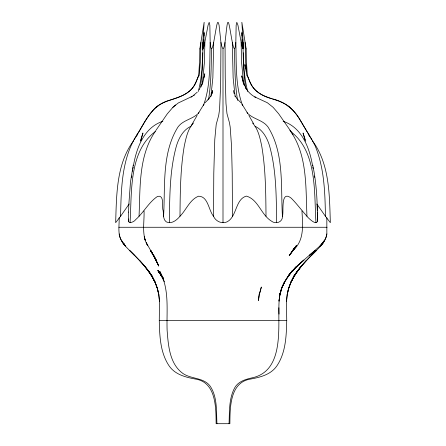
<?xml version="1.0" encoding="UTF-8"?>
<svg xmlns="http://www.w3.org/2000/svg" width="446" height="446" viewBox="0 0 446 446"><rect width="100%" height="100%" fill="white"/><g stroke="black" fill="none" stroke-linecap="round" stroke-linejoin="round"><path stroke-width="0.67" d="M199.83 48.865L204.145 22.3L202.646 45.18L202.802 48.809L203.387 48.302L204.156 45.771L208.059 25.255L209.196 22.3L209.849 25.255L210.172 42.448C211.922 63.867 215.875 23.883 217.726 22.389L218.373 22.651L219.081 25.255L220.954 42.448L220.659 84.422L219.566 109.398L218.73 115.241L216.198 124.506L214.777 139.57L213.79 173.243L213.528 216.26C215.931 222.086 223.925 224.912 228.954 220.631C236.887 214.32 235.945 198.938 246.398 196.106C258.295 199.457 261.122 214.883 271.397 221.082C275.595 224.544 282.825 222.27 282.418 216.26C284.057 212.647 280.071 189.266 291.255 198.202C296.607 203.549 301.106 209.692 306.162 215.323C307.723 217.72 318.572 228.157 317.284 218.986M213.712 42.448L212.859 77.844L210.897 96.526M210.172 42.448C209.508 63.499 210.858 85.52 203.393 105.591M211.415 48.865C211.265 65.651 211.248 82.543 208.6 99.157M128.537 221.378L128.615 212.073M128.716 218.986C126.826 224.667 133.939 222.398 135.712 219.583C143.684 212.591 148.63 202.373 157.466 196.457C165.031 194.2 161.58 208.003 163.147 210.618C163.71 214.225 162.796 219.254 166.191 221.824C171.309 224.578 176.872 220.107 179.989 216.26C180.201 192.767 180.335 169.106 184.304 145.887C186.027 137.92 187.716 129.245 193.425 123.051M169.329 222.677C169.775 197.048 169.508 170.885 176.415 145.987C178.818 138.065 183.111 129.903 190.972 126.274M202.74 50.024L202.824 42.448M202.93 48.865L202.462 68.5L200.561 87.55M204.87 42.448L204.452 62.083L202.361 83.764M163.582 216.26C165.315 186.796 161.586 153.162 177.965 127.032C183.172 119.729 193.246 119.272 198.977 112.665M200.884 42.448L200.371 62.083L199.089 75.82M159.272 320.507L159.484 301.502L158.815 294.722L157.41 288.517L158.826 294.795M199.825 48.865L199.691 59.195L198.615 76.835M139.035 216.26C140.334 187.643 138.394 155.331 155.726 130.806M220.954 42.448C224.879 63.332 225.944 24.614 227.834 22.389L228.274 22.389C230.103 23.844 234.027 63.583 235.828 42.448L236.151 25.255L236.804 22.3L237.941 25.255L241.844 45.771L242.613 48.302L243.198 48.809L243.354 45.18L241.855 22.3L246.17 48.865M130.042 222.677C131.966 193.068 128.537 151.846 155.191 131.642M144.036 210.947C144.51 222.465 141.27 235.337 147.777 245.785L146.255 242.73L156.373 260.458M133.538 140.841C116.289 164.111 116.579 195.008 115.659 222.677L120.576 216.26C121.223 187.599 121.602 156.239 138.884 131.893C143.289 124.69 147.041 116.986 152.716 110.647C163.649 97.016 185.809 100.829 194.634 84.818L194.333 85.331L196.073 82.131L198.643 75.575M121.446 240.388L122.99 242.535C116.98 235.705 119.444 225.971 119.16 217.743M204.051 35.897L204.145 32.067M229.054 423.7C229.562 411.613 228.776 398.434 234.875 387.49C238.538 381.246 245.969 379.172 252.57 377.74C282.831 370.894 278.41 331.149 278.889 307.74M128.61 212.106L128.81 204.681M301.964 210.947C302.683 225.035 304.73 240.706 292.554 250.747L296.54 245.93L289.214 255.575L296.233 245.763L289.331 255.586L294.115 248.372M326.84 217.743L326.851 234.016L326.171 237.049L324.565 240.394L319.938 246.03L298.307 264.913L303.921 260.04L293.022 270.187L298.023 265.108L288.813 275.026M204.117 33.143L203.66 45.537M202.707 52.779C202.267 65.752 201.648 78.875 198.297 91.48M203.504 48.045L203.922 39.571M128.81 204.714L130.494 181.901L133.254 165.126M203.755 43.307L203.783 42.732M287.174 294.795L288.59 288.517C285.518 298.926 286.7 309.831 286.728 320.507M286.494 301.446L287.185 294.722L288.651 288.445L290.825 282.435L288.646 288.356L290.909 282.351L293.674 276.71L290.931 282.257L293.808 276.626L290.909 282.151L297.32 271.079L293.936 276.425L297.488 270.99L293.925 276.308L301.663 265.565L293.858 276.174L301.897 265.487L297.672 270.677L306.513 260.325L301.998 265.32L311.118 255.536M131.665 177.38L131.821 175.997M132.479 171.242L132.713 169.909M132.947 168.577L133.181 167.244M133.415 165.906C136.364 148.133 144.047 127.372 162.851 121.312M326.868 233.933C325.541 243.204 317.329 249.141 311.319 255.497L316.119 250.724L306.681 260.23M203.867 77.911L204.781 73.785L202.701 82.973M212.129 92.668L212.664 90.521L211.404 95.427M140.791 140.685L142.949 132.98L140.384 141.192M211.978 93.281L212.53 91.302L211.75 93.866M198.609 75.686L195.203 83.848L195.504 83.291C190.364 94.245 178.026 97.813 167.367 100.913C151.579 106.103 144.621 122.472 136.593 135.484M200.973 87.015L202.222 83.848L201.492 85.532M198.297 113.395L204.034 104.057M197.126 115.458L191.206 125.733M210.841 96.001L207.947 99.859M199.072 89.813L199.914 88.503M134.09 139.57L137.636 134.424M129.173 203.961L120.576 216.26M292.665 271.14L295.67 266.82M155.944 130.332L167.272 113.864L172.847 107.38L178.277 102.976L192.031 96.453L191.044 97.016L194.177 95.093L193.263 95.656L197.283 92.11M322.625 243.064L324.554 240.388L319.921 246.036M179.989 216.26C186.328 209.826 189.801 199.596 198.576 196.195C208.243 196.29 208.572 210.406 213.528 216.26M292.871 270.365L288.395 275.784L292.554 270.577L288.367 275.918L292.342 270.694L284.777 281.627L281.827 287.598L284.777 281.627L288.088 276.197L284.699 281.783L281.883 287.765L279.904 294.081L281.883 287.765L284.52 281.922L281.833 287.91L279.965 294.221L278.995 301.028L279.965 294.221L281.71 288.044C278.733 296.395 278.717 305.354 279.023 314.101M205.037 102.758L209.107 98.577M175.607 104.916L172.847 107.38M158.531 105.54L156.072 107.447M118.926 227.265L302.293 227.265M302.405 227.265L327.074 227.265M272.539 98.917C284.102 101.521 293.986 109.147 299.779 119.433C304.763 128.342 310.606 136.749 315.16 145.887C324.326 168.081 325.034 192.577 325.424 216.26L330.341 222.677C329.421 195.008 329.711 164.111 312.462 140.841M271.698 98.661C263.023 96.492 254.566 91.558 250.496 83.291L250.797 83.848L247.391 75.686M283.149 121.312C301.953 127.372 309.635 148.133 312.585 165.906M255.028 126.274C262.889 129.903 267.182 138.065 269.585 145.987C276.492 170.885 276.225 197.048 276.671 222.677M309.407 135.484C302.02 124.088 296.562 110.067 283.957 103.321C272.818 97.808 257.922 97.027 251.366 84.818L251.667 85.331L249.927 82.131L247.357 75.575M290.809 131.642C317.463 151.846 314.034 193.068 315.958 222.677M289.928 107.447L287.469 105.54M237.696 99.43L240.89 102.675M139.319 260.23L129.881 250.724L134.681 255.497C128.671 249.141 120.459 243.204 119.132 233.933M134.882 255.536L144.002 265.32L139.487 260.325L148.328 270.677L144.103 265.487L152.142 276.174L148.306 270.789M247.023 112.665C252.754 119.272 262.828 119.729 268.035 127.032C284.414 153.162 280.685 186.796 282.418 216.26M252.575 123.051C258.284 129.245 259.973 137.92 261.696 145.887C265.665 169.106 265.799 192.767 266.011 216.26M236.993 98.7L235.114 95.912M144.337 265.565L152.075 276.308L148.512 270.99L152.064 276.425L149.02 271.614L155.091 282.151L152.192 276.626L155.069 282.257L152.326 276.71L155.091 282.351L157.354 288.356L155.175 282.435L157.349 288.445L158.815 294.722L159.506 301.446M289.883 130.293C307.656 154.818 305.644 187.465 306.965 216.26M241.888 103.968L247.697 113.39M292.983 134.424L278.633 113.741L273.086 107.302L267.338 102.731L254.839 96.944L255.848 97.457C251.672 95.411 248.16 92.121 245.835 88.091L246.504 89.334L243.7 83.374L244.313 85.225L242.278 78.669M325.424 216.26L316.827 203.961M308.364 134.424L311.91 139.57M163.097 278.627L158.012 270.638L161.786 275.99L157.817 270.527L163.136 278.07M158.191 270.75L163.08 278.499M163.052 277.93L161.619 275.723L163.052 277.992M158.447 270.861L163.069 278.683M253.579 123.665L248.874 115.453M150.843 250.613L158.709 265.883L153.903 255.653M161.792 276.13L163.03 278.421M161.876 276.264L163.052 278.555M163.537 279.631L162.026 276.509L163.353 279.38M163.531 279.754L162.11 276.626L163.492 279.82M164.329 281.749L159.796 271.369C169.709 289.504 166.442 310.472 167.111 330.196C168.281 345.304 169.486 363.78 182.916 373.48C191.117 379.117 203.081 377.455 209.748 385.573C217.548 396.505 216.26 411.006 216.946 423.7M242.607 105.591C235.142 85.52 236.492 63.499 235.828 42.448M305.711 141.243L303.051 132.997L305.053 139.988M234.211 93.749L233.319 90.449M247.703 91.48C244.352 78.875 243.733 65.752 243.293 52.779M243.282 82.9L241.749 75.87L242.641 79.99M312.757 165.165C316.649 183.624 317.429 202.562 317.463 221.378M246.186 71.633L244.899 64.625L245.607 68.862M235.103 96.526L233.141 77.844L232.288 42.448M312.819 167.244L313.053 168.577M237.612 100.422C234.741 83.408 234.747 66.075 234.585 48.865M245.439 87.55L243.538 68.5L243.07 48.865M243.639 83.764L241.548 62.083L241.13 42.448M246.911 75.82L245.629 62.083L245.116 42.448M314.179 175.997L314.335 177.38M247.385 76.835L246.309 59.195L246.175 48.865M242.078 39.571L242.245 43.307M242.217 42.732L242.529 48.709M242.34 45.537L241.883 33.143M241.855 32.067L241.949 35.897M317.162 204.318L317.279 210.434M317.329 213.155L317.457 219.956M243.176 42.448L243.243 48.647M317.385 212.073L317.396 213.528M232.472 216.26L232.21 173.243L231.524 145.887L230.181 127.032L229.417 122.566L226.969 113.63L225.983 103.439L225.236 77.844L225.046 42.448M223 48.865L223 222.677M286.728 320.507C286.371 335.983 285.802 352.797 276.776 366.038C270.934 374.495 260.509 377.227 250.97 378.983C229.802 381.96 230.047 407.544 229.88 423.7L216.126 423.7C215.948 407.544 216.204 381.96 195.03 378.983C185.491 377.227 175.066 374.495 169.224 366.038C160.198 352.797 159.629 335.983 159.272 320.507L286.728 320.507M258.886 297.003L258.468 300.554L259.321 293.646L258.886 297.003M260.497 290.101L259.644 293.323L261.356 287.023L260.497 290.101M296.456 245.891L292.626 250.719L296.456 245.891M323.094 242.947L320.685 245.952L323.094 242.964M314.798 250.775L309.346 255.463L314.798 250.775M124.724 244.547L123.375 243.07L124.718 244.547M125.315 245.952L122.906 242.947L125.298 245.936M153.714 255.552L150.62 250.674L153.714 255.552M153.58 255.58L150.754 250.63L156.301 260.492L153.602 255.614M156.2 260.587L153.697 255.636L156.2 260.587M158.67 265.916L156.223 260.631L158.67 265.916M145.167 240.087L144.236 236.737L145.151 240.06"/></g></svg>
